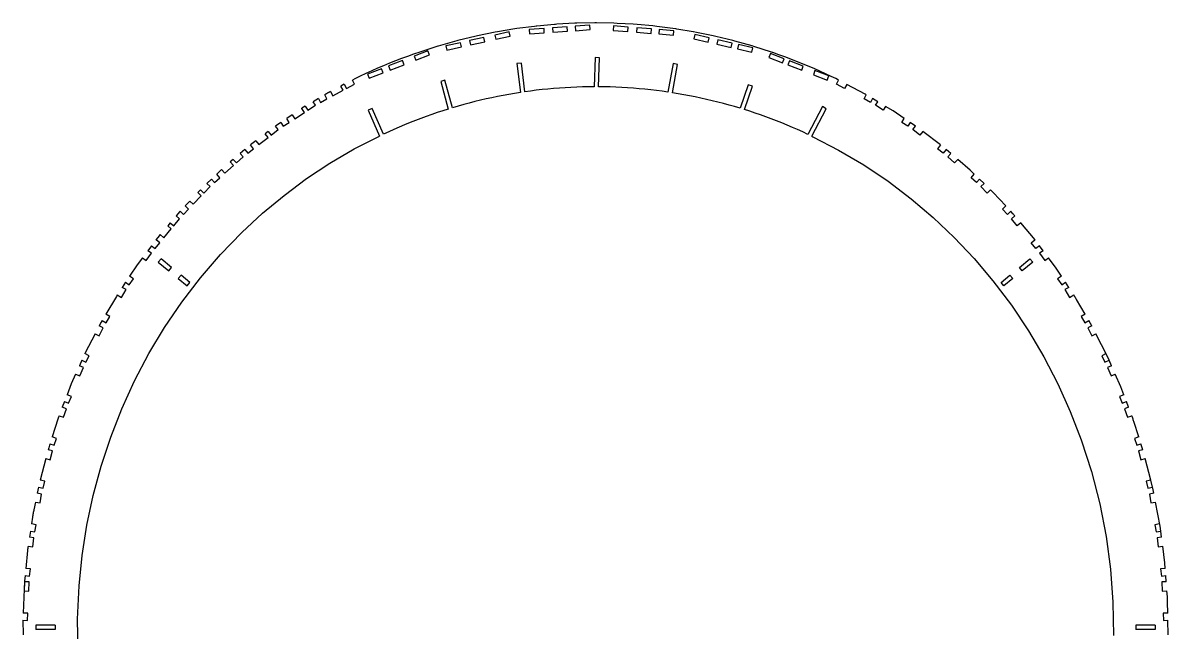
# Model space of a CAD drawing. Extents: x -27280 to 27280, y -16671 to 16671.
# Drawn here: x -26979 to -17684, y 7604 to 12551 of the extents above; entities that cross this region are included whole.
import ezdxf

# ---------------------------------------------------------------- set-up
doc = ezdxf.new("R2010")
doc.units = 0
doc.header["$MEASUREMENT"] = 0
doc.layers.get('0').update_dxf_attribs({"linetype": 'CONTINUOUS'})

msp = doc.modelspace()

# ---------------------------------------------------------------- linework, layer by layer
for p, q in [((-22338.4, 12550.6), (-22482.9, 12547.9)), ((-22323.3, 12550.6), (-22338.4, 12550.6)), ((-22183.2, 12548), (-22323.3, 12550.6)), ((-23145.6, 12474.7), (-23289, 12445.3)), ((-23032.2, 12478.5), (-23149.4, 12452.3)), ((-23128, 12478), (-23145.6, 12474.7)), ((-22986.9, 12501.5), (-23128, 12478)), ((-23024.4, 12443.4), (-23032.2, 12478.5)), ((-22969.6, 12504.1), (-22986.9, 12501.5)), ((-22827.5, 12522.5), (-22969.6, 12504.1)), ((-22749.6, 12505.1), (-22869.3, 12496.6)), ((-22869.3, 12496.6), (-22866.8, 12460.7)), ((-22866.8, 12460.7), (-22747.1, 12469.2)), ((-22813.8, 12524.1), (-22827.5, 12522.5)), ((-22806.8, 12524.8), (-22813.8, 12524.1)), ((-22664.7, 12537.9), (-22806.8, 12524.8)), ((-22747.1, 12469.2), (-22749.6, 12505.1)), ((-22560.6, 12518.6), (-22680.3, 12510.1)), ((-22680.3, 12510.1), (-22677.7, 12474.2)), ((-22677.7, 12474.2), (-22558, 12482.7)), ((-22657.5, 12538.5), (-22664.7, 12537.9)), ((-22644.3, 12539.4), (-22657.5, 12538.5)), ((-22500.3, 12547.4), (-22644.3, 12539.4)), ((-22558, 12482.7), (-22560.6, 12518.6)), ((-22482.9, 12547.9), (-22500.3, 12547.4)), ((-22377.1, 12531.7), (-22496.8, 12523.2)), ((-22496.8, 12523.2), (-22494.2, 12487.3)), ((-22494.2, 12487.3), (-22374.5, 12495.8)), ((-22374.5, 12495.8), (-22377.1, 12531.7)), ((-22185.1, 12525.8), (-22187.9, 12489.9)), ((-22187.9, 12489.9), (-22068.3, 12480.5)), ((-22065.5, 12516.4), (-22185.1, 12525.8)), ((-22157, 12547), (-22183.2, 12548)), ((-22025, 12539.7), (-22157, 12547)), ((-22068.3, 12480.5), (-22065.5, 12516.4)), ((-21994.3, 12537.5), (-22025, 12539.7)), ((-21996.2, 12511), (-21999, 12475.1)), ((-21999, 12475.1), (-21879.4, 12465.7)), ((-21876.5, 12501.6), (-21996.2, 12511)), ((-21865.6, 12525.7), (-21994.3, 12537.5)), ((-21879.4, 12465.7), (-21876.5, 12501.6)), ((-21833.8, 12522.2), (-21865.6, 12525.7)), ((-21833.3, 12522.2), (-21833.8, 12522.2)), ((-21705.1, 12505.6), (-21833.3, 12522.2)), ((-21814.6, 12496.7), (-21817.4, 12460.8)), ((-21817.4, 12460.8), (-21697.8, 12451.4)), ((-21695, 12487.3), (-21814.6, 12496.7)), ((-21678.6, 12501.8), (-21705.1, 12505.6)), ((-21697.8, 12451.4), (-21695, 12487.3)), ((-21671.3, 12500.7), (-21678.6, 12501.8)), ((-21538.3, 12478.5), (-21671.3, 12500.7)), ((-21535.7, 12478), (-21538.3, 12478.5)), ((-21511.5, 12473.4), (-21535.7, 12478)), ((-21525.8, 12456.3), (-21533.9, 12421.2)), ((-21408.9, 12429.3), (-21525.8, 12456.3)), ((-21377, 12445.9), (-21511.5, 12473.4)), ((-23456.8, 12404.6), (-23607.5, 12362.1)), ((-23428.2, 12390), (-23545.4, 12363.8)), ((-23545.4, 12363.8), (-23537.5, 12328.7)), ((-23449.1, 12406.7), (-23456.8, 12404.6)), ((-23301.6, 12442.5), (-23449.1, 12406.7)), ((-23420.4, 12354.9), (-23428.2, 12390)), ((-23238, 12432.5), (-23355.1, 12406.4)), ((-23355.1, 12406.4), (-23347.2, 12371.2)), ((-23347.2, 12371.2), (-23230.1, 12397.4)), ((-23289, 12445.3), (-23301.6, 12442.5)), ((-23230.1, 12397.4), (-23238, 12432.5)), ((-23149.4, 12452.3), (-23141.5, 12417.2)), ((-23141.5, 12417.2), (-23024.4, 12443.4)), ((-21533.9, 12421.2), (-21417, 12394.2)), ((-21417, 12394.2), (-21408.9, 12429.3)), ((-21355.8, 12441.1), (-21377, 12445.9)), ((-21218.2, 12407.6), (-21355.8, 12441.1)), ((-21339.6, 12413.3), (-21347.7, 12378.2)), ((-21347.7, 12378.2), (-21230.7, 12351.3)), ((-21222.6, 12386.3), (-21339.6, 12413.3)), ((-21230.7, 12351.3), (-21222.6, 12386.3)), ((-21200.7, 12403), (-21218.2, 12407.6)), ((-21061.3, 12363.6), (-21200.7, 12403)), ((-21171.1, 12374.4), (-21179.2, 12339.4)), ((-21054.2, 12347.5), (-21171.1, 12374.4)), ((-21045.9, 12359), (-21061.3, 12363.6)), ((-23856.9, 12279), (-23905.9, 12260.7)), ((-23807.7, 12296.7), (-23856.9, 12279)), ((-23758.3, 12313.8), (-23807.7, 12296.7)), ((-23691.9, 12324.1), (-23803.9, 12281)), ((-23803.9, 12281), (-23791, 12247.4)), ((-23791, 12247.4), (-23679, 12290.5)), ((-23708.6, 12330.4), (-23758.3, 12313.8)), ((-23659.2, 12346.3), (-23708.6, 12330.4)), ((-23679, 12290.5), (-23691.9, 12324.1)), ((-23620.3, 12358.3), (-23659.2, 12346.3)), ((-23611.4, 12360.9), (-23620.3, 12358.3)), ((-23607.5, 12362.1), (-23611.4, 12360.9)), ((-23537.5, 12328.7), (-23420.4, 12354.9)), ((-21179.2, 12339.4), (-21062.3, 12312.4)), ((-21062.3, 12312.4), (-21054.2, 12347.5)), ((-20903.2, 12313), (-21045.9, 12359)), ((-20912.5, 12303.4), (-20925.5, 12269.8)), ((-20925.5, 12269.8), (-20813.6, 12226.4)), ((-20800.6, 12260), (-20912.5, 12303.4)), ((-20896.3, 12310.7), (-20903.2, 12313)), ((-20892.1, 12309.3), (-20896.3, 12310.7)), ((-20843.7, 12292.3), (-20892.1, 12309.3)), ((-20795.5, 12274.8), (-20843.7, 12292.3)), ((-20747.5, 12256.7), (-20795.5, 12274.8)), ((-24069.5, 12178.7), (-24181.5, 12135.6)), ((-24099.8, 12181.8), (-24147.8, 12160.7)), ((-24051.7, 12202.4), (-24099.8, 12181.8)), ((-24056.5, 12145.1), (-24069.5, 12178.7)), ((-24003.3, 12222.4), (-24051.7, 12202.4)), ((-23899, 12244.4), (-24011, 12201.3)), ((-24011, 12201.3), (-23998, 12167.7)), ((-23954.7, 12241.8), (-24003.3, 12222.4)), ((-23998, 12167.7), (-23886, 12210.8)), ((-23905.9, 12260.7), (-23954.7, 12241.8)), ((-23886, 12210.8), (-23899, 12244.4)), ((-22933.6, 12223.9), (-22969.4, 12219.6)), ((-22969.4, 12219.6), (-22941.4, 11985.6)), ((-22905.7, 11990.8), (-22933.6, 12223.9)), ((-22335.3, 12268.3), (-22342.6, 12032)), ((-22299.4, 12267.2), (-22335.3, 12268.3)), ((-22306.5, 12031.9), (-22299.4, 12267.2)), ((-21701.6, 12220.5), (-21743.5, 11988.7)), ((-21707.9, 11983.3), (-21666.1, 12214.1)), ((-21666.1, 12214.1), (-21701.6, 12220.5)), ((-20813.6, 12226.4), (-20800.6, 12260)), ((-20757, 12243.1), (-20770, 12209.5)), ((-20770, 12209.5), (-20658.1, 12166.2)), ((-20645.1, 12199.7), (-20757, 12243.1)), ((-20699.7, 12238.1), (-20747.5, 12256.7)), ((-20652.1, 12219), (-20699.7, 12238.1)), ((-20658.1, 12166.2), (-20645.1, 12199.7)), ((-20604.7, 12199.3), (-20652.1, 12219)), ((-20557.5, 12179), (-20604.7, 12199.3)), ((-20510.6, 12158.2), (-20557.5, 12179)), ((-24284.2, 12096.8), (-24305.1, 12085.9)), ((-24287.9, 12054.1), (-24305.1, 12085.9)), ((-24242.4, 12116.9), (-24284.2, 12096.8)), ((-24195.4, 12139), (-24242.4, 12116.9)), ((-24147.8, 12160.7), (-24195.4, 12139)), ((-24181.5, 12135.6), (-24168.5, 12102)), ((-24168.5, 12102), (-24056.5, 12145.1)), ((-23553.6, 12085.6), (-23588.3, 12076.1)), ((-23492.2, 11861.5), (-23553.6, 12085.6)), ((-20550.2, 12163), (-20563.2, 12129.4)), ((-20563.2, 12129.4), (-20451.3, 12086.1)), ((-20438.3, 12119.6), (-20550.2, 12163)), ((-20463.9, 12136.9), (-20510.6, 12158.2)), ((-20417.8, 12115.2), (-20463.9, 12136.9)), ((-20451.3, 12086.1), (-20438.3, 12119.6)), ((-20382.3, 12098.1), (-20417.8, 12115.2)), ((-20367.3, 12090.8), (-20382.3, 12098.1)), ((-20375.6, 12054.1), (-20358.3, 12086)), ((-20358.3, 12086), (-20367.3, 12090.8)), ((-24481.8, 11993.7), (-24488.8, 11990)), ((-24481.8, 11993.7), (-24463.1, 11959.2)), ((-24463.1, 11959.2), (-24380.4, 12003.9)), ((-24370.5, 12051.8), (-24398.4, 12037.2)), ((-24380.4, 12003.9), (-24398.4, 12037.2)), ((-24370.5, 12051.8), (-24352.7, 12018.9)), ((-24352.7, 12018.9), (-24287.9, 12054.1)), ((-23588.3, 12076.1), (-23526.7, 11851)), ((-22859.1, 11997.3), (-22905.7, 11990.8)), ((-22812.4, 12003.2), (-22859.1, 11997.3)), ((-22765.6, 12008.5), (-22812.4, 12003.2)), ((-22718.7, 12013.3), (-22765.6, 12008.5)), ((-22671.8, 12017.6), (-22718.7, 12013.3)), ((-22624.9, 12021.3), (-22671.8, 12017.6)), ((-22577.9, 12024.5), (-22624.9, 12021.3)), ((-22530.9, 12027.1), (-22577.9, 12024.5)), ((-22483.8, 12029.1), (-22530.9, 12027.1)), ((-22436.7, 12030.6), (-22483.8, 12029.1)), ((-22389.6, 12031.6), (-22436.7, 12030.6)), ((-22342.6, 12032), (-22389.6, 12031.6)), ((-22259.4, 12031.3), (-22306.5, 12031.9)), ((-22212.4, 12030.2), (-22259.4, 12031.3)), ((-22165.3, 12028.5), (-22212.4, 12030.2)), ((-22118.3, 12026.3), (-22165.3, 12028.5)), ((-22071.3, 12023.5), (-22118.3, 12026.3)), ((-22024.3, 12020.1), (-22071.3, 12023.5)), ((-21977.3, 12016.3), (-22024.3, 12020.1)), ((-21930.5, 12011.8), (-21977.3, 12016.3)), ((-21883.6, 12006.9), (-21930.5, 12011.8)), ((-21836.9, 12001.3), (-21883.6, 12006.9)), ((-21790.2, 11995.3), (-21836.9, 12001.3)), ((-21743.5, 11988.7), (-21790.2, 11995.3)), ((-21092.6, 12048.2), (-21157.5, 11857.2)), ((-21123.1, 11846.6), (-21058.6, 12036.7)), ((-21058.6, 12036.7), (-21092.6, 12048.2)), ((-20310.8, 12018.9), (-20375.6, 12054.1)), ((-20293, 12051.7), (-20310.8, 12018.9)), ((-20141.7, 11972), (-20293, 12051.7)), ((-24580.3, 11936.7), (-24623.7, 11910.9)), ((-24604.4, 11881.3), (-24623.7, 11910.9)), ((-24580.3, 11936.7), (-24563.1, 11904.9)), ((-24563.1, 11904.9), (-24511.3, 11933)), ((-24521.5, 11971.7), (-24529.6, 11966.9)), ((-24511.3, 11933), (-24529.6, 11966.9)), ((-24521.2, 11971.9), (-24521.5, 11971.7)), ((-24519.4, 11972.9), (-24521.2, 11971.9)), ((-24517.6, 11973.9), (-24519.4, 11972.9)), ((-24515.9, 11974.9), (-24517.6, 11973.9)), ((-24514.1, 11975.9), (-24515.9, 11974.9)), ((-24512.3, 11976.9), (-24514.1, 11975.9)), ((-24510.5, 11977.9), (-24512.3, 11976.9)), ((-24508.7, 11978.9), (-24510.5, 11977.9)), ((-24507, 11979.9), (-24508.7, 11978.9)), ((-24505.2, 11980.9), (-24507, 11979.9)), ((-24503.4, 11981.9), (-24505.2, 11980.9)), ((-24501.6, 11982.9), (-24503.4, 11981.9)), ((-24499.8, 11983.9), (-24501.6, 11982.9)), ((-24498, 11984.9), (-24499.8, 11983.9)), ((-24496.3, 11985.8), (-24498, 11984.9)), ((-24494.5, 11986.8), (-24496.3, 11985.8)), ((-24492.7, 11987.8), (-24494.5, 11986.8)), ((-24490.9, 11988.8), (-24492.7, 11987.8)), ((-24489.1, 11989.8), (-24490.9, 11988.8)), ((-24488.8, 11990), (-24489.1, 11989.8)), ((-23356.2, 11899.7), (-23401.7, 11887.5)), ((-23310.6, 11911.4), (-23356.2, 11899.7)), ((-23264.8, 11922.5), (-23310.6, 11911.4)), ((-23219, 11933.1), (-23264.8, 11922.5)), ((-23173, 11943.2), (-23219, 11933.1)), ((-23126.8, 11952.8), (-23173, 11943.2)), ((-23080.6, 11961.8), (-23126.8, 11952.8)), ((-23034.3, 11970.2), (-23080.6, 11961.8)), ((-22987.9, 11978.2), (-23034.3, 11970.2)), ((-22941.4, 11985.6), (-22987.9, 11978.2)), ((-21661.4, 11975.7), (-21707.9, 11983.3)), ((-21615.1, 11967.6), (-21661.4, 11975.7)), ((-21568.8, 11959), (-21615.1, 11967.6)), ((-21522.6, 11949.8), (-21568.8, 11959)), ((-21476.5, 11940.1), (-21522.6, 11949.8)), ((-21430.5, 11929.9), (-21476.5, 11940.1)), ((-21384.7, 11919.1), (-21430.5, 11929.9)), ((-21339, 11907.8), (-21384.7, 11919.1)), ((-21293.4, 11895.9), (-21339, 11907.8)), ((-20152.2, 11933), (-20133.8, 11967.1)), ((-20100.4, 11904.9), (-20152.2, 11933)), ((-20133.5, 11967.1), (-20141.7, 11972)), ((-20133.5, 11967.1), (-20133.8, 11967.1)), ((-20083.1, 11936.7), (-20100.4, 11904.9)), ((-20039.9, 11910.7), (-20083.1, 11936.7)), ((-20059, 11881.3), (-20039.9, 11910.7)), ((-24792.5, 11805.1), (-24838, 11774.4)), ((-24792.5, 11805.1), (-24771.5, 11772.8)), ((-24771.5, 11772.8), (-24692.7, 11824)), ((-24687, 11873.2), (-24714.1, 11857)), ((-24714, 11856.8), (-24714.1, 11857)), ((-24692.7, 11824), (-24714, 11856.8)), ((-24687, 11873.2), (-24666.2, 11841.1)), ((-24666.2, 11841.1), (-24604.4, 11881.3)), ((-24145.2, 11856.6), (-24178.2, 11842.1)), ((-24178.2, 11842.1), (-24085.7, 11631.7)), ((-24053.2, 11647.2), (-24145.2, 11856.6)), ((-23660.9, 11806.9), (-23705.2, 11791.1)), ((-23616.3, 11822.1), (-23660.9, 11806.9)), ((-23571.6, 11836.8), (-23616.3, 11822.1)), ((-23526.7, 11851), (-23571.6, 11836.8)), ((-23447, 11874.7), (-23492.2, 11861.5)), ((-23401.7, 11887.5), (-23447, 11874.7)), ((-21248, 11883.5), (-21293.4, 11895.9)), ((-21202.7, 11870.6), (-21248, 11883.5)), ((-21157.5, 11857.2), (-21202.7, 11870.6)), ((-21079.2, 11832.6), (-21123.1, 11846.6)), ((-21035.4, 11818), (-21079.2, 11832.6)), ((-20991.7, 11803), (-21035.4, 11818)), ((-20490.2, 11870.7), (-20607.5, 11645.7)), ((-20574.9, 11630.2), (-20458.3, 11854.1)), ((-20458.3, 11854.1), (-20490.2, 11870.7)), ((-19997.2, 11841.1), (-20059, 11881.3)), ((-19976.8, 11872.6), (-19997.2, 11841.1)), ((-19915.9, 11836), (-19976.8, 11872.6)), ((-19825.6, 11774.3), (-19915.9, 11836)), ((-24886.9, 11741.5), (-24928.9, 11713.3)), ((-24928.6, 11713), (-24928.9, 11713.3)), ((-24906.3, 11683.9), (-24928.6, 11713)), ((-24886.9, 11741.5), (-24867, 11710.8)), ((-24867, 11710.8), (-24817.5, 11742.9)), ((-24817.5, 11742.9), (-24838, 11774.4)), ((-23880.9, 11723.2), (-23924.3, 11704.9)), ((-23837.3, 11740.9), (-23880.9, 11723.2)), ((-23793.4, 11758.2), (-23837.3, 11740.9)), ((-23749.4, 11774.9), (-23793.4, 11758.2)), ((-23705.2, 11791.1), (-23749.4, 11774.9)), ((-20948.3, 11787.4), (-20991.7, 11803)), ((-20905, 11771.4), (-20948.3, 11787.4)), ((-20861.9, 11754.9), (-20905, 11771.4)), ((-20819, 11737.9), (-20861.9, 11754.9)), ((-20776.3, 11720.4), (-20819, 11737.9)), ((-20733.8, 11702.5), (-20776.3, 11720.4)), ((-19846, 11742.9), (-19825.6, 11774.3)), ((-19796.5, 11710.8), (-19846, 11742.9)), ((-19776.9, 11741), (-19796.5, 11710.8)), ((-19735.3, 11712.5), (-19776.9, 11741)), ((-19757.2, 11683.9), (-19735.3, 11712.5)), ((-25064.4, 11562.7), (-24989.8, 11619.9)), ((-24987.8, 11669.2), (-25013, 11650.2)), ((-24989.8, 11619.9), (-25013, 11650.2)), ((-24987.8, 11669.2), (-24964.8, 11639.1)), ((-24964.8, 11639.1), (-24906.3, 11683.9)), ((-24290, 11526.8), (-24085.7, 11631.7)), ((-24010.4, 11666.9), (-24053.2, 11647.2)), ((-23967.5, 11686.2), (-24010.4, 11666.9)), ((-23924.3, 11704.9), (-23967.5, 11686.2)), ((-20691.4, 11684), (-20733.8, 11702.5)), ((-20649.4, 11665.1), (-20691.4, 11684)), ((-20607.5, 11645.7), (-20649.4, 11665.1)), ((-20574.9, 11630.2), (-20567.8, 11626.8)), ((-20567.8, 11626.8), (-20358.5, 11518.4)), ((-19698.7, 11639.1), (-19757.2, 11683.9)), ((-19675.3, 11669.6), (-19698.7, 11639.1)), ((-19532.4, 11559.5), (-19675.3, 11669.6)), ((-25154.7, 11493.5), (-25107.9, 11529.3)), ((-25088, 11593.6), (-25131.8, 11560.5)), ((-25131.5, 11560.1), (-25131.8, 11560.5)), ((-25107.9, 11529.3), (-25131.5, 11560.1)), ((-25088, 11593.6), (-25064.4, 11562.7)), ((-24486.8, 11411.4), (-24290, 11526.8)), ((-19532.4, 11559.5), (-19555.6, 11529.3)), ((-19508.8, 11493.5), (-19555.6, 11529.3)), ((-25272, 11442.5), (-25296.1, 11422.2)), ((-25272, 11442.5), (-25246.7, 11414.3)), ((-25246.7, 11414.3), (-25191.8, 11463.6)), ((-25177, 11522.6), (-25215.6, 11490.1)), ((-25191.8, 11463.6), (-25215.6, 11490.1)), ((-25177, 11522.6), (-25154.7, 11493.5)), ((-20358.5, 11518.4), (-20154.5, 11397.4)), ((-19486.1, 11523.5), (-19508.8, 11493.5)), ((-19447.6, 11490.3), (-19486.1, 11523.5)), ((-19471.6, 11463.6), (-19447.6, 11490.3)), ((-19416.8, 11414.3), (-19471.6, 11463.6)), ((-19391.8, 11442.1), (-19416.8, 11414.3)), ((-19291.9, 11355.9), (-19391.8, 11442.1)), ((-25366.1, 11359.5), (-25406.1, 11321.9)), ((-25366.1, 11359.5), (-25340, 11330.5)), ((-25340, 11330.5), (-25270.1, 11393.3)), ((-25270.1, 11393.3), (-25296.1, 11422.2)), ((-24676.5, 11285.9), (-24486.8, 11411.4)), ((-20154.5, 11397.4), (-19957.3, 11264.7)), ((-19257.1, 11322.3), (-19291.9, 11355.9)), ((-25449.1, 11281.5), (-25485.9, 11247)), ((-25449.1, 11281.5), (-25424.7, 11254.4)), ((-25424.7, 11254.4), (-25380.9, 11293.8)), ((-25380.9, 11293.8), (-25406.1, 11321.9)), ((-24858.9, 11150.4), (-24676.5, 11285.9)), ((-19957.3, 11264.7), (-19769.2, 11122.1)), ((-19282.6, 11293.8), (-19257.1, 11322.3)), ((-19238.7, 11254.4), (-19282.6, 11293.8)), ((-19214.6, 11281.3), (-19238.7, 11254.4)), ((-19178.3, 11246.3), (-19214.6, 11281.3)), ((-25538.3, 11195.1), (-25560, 11172.3)), ((-25532.2, 11145.7), (-25560, 11172.3)), ((-25538.3, 11195.1), (-25510.4, 11168.5)), ((-25510.4, 11168.5), (-25459.5, 11221.8)), ((-25459.5, 11221.8), (-25485.9, 11247)), ((-19204, 11221.8), (-19178.3, 11246.3)), ((-19153.1, 11168.5), (-19204, 11221.8)), ((-19125.2, 11195.1), (-19153.1, 11168.5)), ((-19103.9, 11174.5), (-19125.2, 11195.1)), ((-19001.3, 11064.1), (-19103.9, 11174.5)), ((-25624.7, 11104.2), (-25662.6, 11064.4)), ((-25635, 11038.1), (-25662.6, 11064.4)), ((-25624.7, 11104.2), (-25597.1, 11077.7)), ((-25597.1, 11077.7), (-25532.2, 11145.7)), ((-25034.2, 11004.9), (-24858.9, 11150.4)), ((-19769.2, 11122.1), (-19590.1, 10969.9)), ((-19028.5, 11038.1), (-19001.3, 11064.1)), ((-25705.9, 11018.9), (-25736, 10983.3)), ((-25707.9, 10960.2), (-25736, 10983.3)), ((-25703.2, 11021.7), (-25705.9, 11018.9)), ((-25702.7, 11021.2), (-25703.2, 11021.7)), ((-25702.7, 11021.2), (-25675.7, 10995.4)), ((-25675.7, 10995.4), (-25635, 11038.1)), ((-25202.4, 10849.3), (-25034.2, 11004.9)), ((-19590.1, 10969.9), (-19419.8, 10808.2)), ((-18987.8, 10995.4), (-19028.5, 11038.1)), ((-18961.1, 11020.9), (-18987.8, 10995.4)), ((-18943.1, 11001.5), (-18961.1, 11020.9)), ((-18955.6, 10960.2), (-18927.2, 10983.5)), ((-18940, 10997.9), (-18943.1, 11001.5)), ((-18935, 10992.3), (-18940, 10997.9)), ((-18930, 10986.6), (-18935, 10992.3)), ((-18927.2, 10983.5), (-18930, 10986.6)), ((-18927.2, 10983.5), (-18927.2, 10983.5)), ((-25834.3, 10806.2), (-25774.6, 10878.9)), ((-25783.7, 10927), (-25804, 10903)), ((-25774.6, 10878.9), (-25804, 10903)), ((-25783.7, 10927), (-25754.7, 10903.2)), ((-25754.7, 10903.2), (-25707.9, 10960.2)), ((-18908.8, 10903.2), (-18955.6, 10960.2)), ((-18879.5, 10927.2), (-18908.8, 10903.2)), ((-18764.2, 10788.6), (-18879.5, 10927.2)), ((-25884.7, 10807.7), (-25899.2, 10788.5)), ((-25899, 10788.4), (-25899.2, 10788.5)), ((-25869.1, 10763.8), (-25899, 10788.4)), ((-25864.5, 10831.6), (-25884.7, 10807.7)), ((-25864.5, 10831.6), (-25864.8, 10831.2)), ((-25864.8, 10831.2), (-25834.3, 10806.2)), ((-25376.4, 10669.3), (-25202.4, 10849.3)), ((-19419.8, 10808.2), (-19258.3, 10637.1)), ((-18794.4, 10763.8), (-18764.5, 10788.4)), ((-18764.5, 10788.4), (-18764.2, 10788.6)), ((-25934.7, 10741.4), (-25965, 10701.1)), ((-25935.9, 10680.6), (-25965, 10701.1)), ((-25934.7, 10741.4), (-25906.5, 10718.2)), ((-25906.5, 10718.2), (-25869.1, 10763.8)), ((-18757, 10718.2), (-18794.4, 10763.8)), ((-18728.5, 10741.6), (-18757, 10718.2)), ((-18698.4, 10701.1), (-18728.5, 10741.6)), ((-18698.4, 10701.1), (-18727.5, 10680.6)), ((-26009.4, 10642.2), (-26050.7, 10587.3)), ((-26009.4, 10642.2), (-25978.3, 10620.3)), ((-25978.3, 10620.3), (-25935.9, 10680.6)), ((-25858.3, 10635.1), (-25881.1, 10607.3)), ((-25881.1, 10607.3), (-25796, 10537.5)), ((-25773.2, 10565.3), (-25858.3, 10635.1)), ((-25538.6, 10480.7), (-25376.4, 10669.3)), ((-19258.3, 10637.1), (-19105.6, 10456.5)), ((-18890.3, 10565.3), (-18805.2, 10635.1)), ((-18782.3, 10607.3), (-18867.5, 10537.5)), ((-18805.2, 10635.1), (-18782.3, 10607.3)), ((-18727.5, 10680.6), (-18685.2, 10620.3)), ((-18685.2, 10620.3), (-18654.5, 10641.9)), ((-18592.3, 10558.1), (-18654.5, 10641.9)), ((-26050.7, 10587.3), (-26112.8, 10494.4)), ((-25796, 10537.5), (-25773.2, 10565.3)), ((-18867.5, 10537.5), (-18890.3, 10565.3)), ((-18550.5, 10494.5), (-18592.3, 10558.1)), ((-26145.6, 10445.4), (-26173.7, 10403.4)), ((-26145.6, 10445.4), (-26115.9, 10424.5)), ((-26115.9, 10424.5), (-26082, 10472.7)), ((-26082, 10472.7), (-26112.8, 10494.4)), ((-25695.7, 10501.7), (-25718.6, 10473.9)), ((-25718.6, 10473.9), (-25647.3, 10415.5)), ((-25624.5, 10443.3), (-25695.7, 10501.7)), ((-25689.3, 10283.8), (-25538.6, 10480.7)), ((-25647.3, 10415.5), (-25624.5, 10443.3)), ((-19105.6, 10456.5), (-18955.5, 10257.6)), ((-19039, 10443.3), (-18967.7, 10501.7)), ((-19016.2, 10415.5), (-19039, 10443.3)), ((-18944.9, 10473.9), (-19016.2, 10415.5)), ((-18967.7, 10501.7), (-18944.9, 10473.9)), ((-18550.5, 10494.5), (-18581.5, 10472.7)), ((-18581.5, 10472.7), (-18547.6, 10424.5)), ((-18547.6, 10424.5), (-18518, 10445.3)), ((-18490.3, 10403.1), (-18518, 10445.3)), ((-26220.6, 10330), (-26305.5, 10186.2)), ((-26217.6, 10334.8), (-26220.6, 10330)), ((-26213.5, 10341.3), (-26217.6, 10334.8)), ((-26213.5, 10341.4), (-26180.3, 10321.5)), ((-26213.5, 10341.4), (-26213.5, 10341.3)), ((-26180.3, 10321.5), (-26142.5, 10384.8)), ((-26142.5, 10384.8), (-26173.7, 10403.4)), ((-18490.3, 10403.1), (-18521, 10384.8)), ((-18521, 10384.8), (-18483.2, 10321.5)), ((-18483.2, 10321.5), (-18450, 10341.4)), ((-18449.9, 10341.3), (-18450, 10341.4)), ((-18445.9, 10334.8), (-18449.9, 10341.3)), ((-18441.8, 10328.3), (-18445.9, 10334.8)), ((-18437.8, 10321.8), (-18441.8, 10328.3)), ((-18433.8, 10315.2), (-18437.8, 10321.8)), ((-25828.7, 10078.7), (-25689.3, 10283.8)), ((-18955.5, 10257.6), (-18817.8, 10051.6)), ((-18429.8, 10308.7), (-18433.8, 10315.2)), ((-18427, 10304.1), (-18429.8, 10308.7)), ((-18358.3, 10186), (-18427, 10304.1)), ((-26335.4, 10135.4), (-26344.8, 10119.6)), ((-26335.4, 10135.4), (-26303.1, 10116.1)), ((-26272.8, 10166.7), (-26305.5, 10186.2)), ((-26303.1, 10116.1), (-26272.8, 10166.7)), ((-18358.3, 10186), (-18390.6, 10166.7)), ((-18390.6, 10166.7), (-18360.4, 10116.1)), ((-18360.4, 10116.1), (-18328.7, 10135)), ((-18316.4, 10114), (-18328.7, 10135)), ((-26359.8, 10008.7), (-26326.7, 10074.5)), ((-26344.8, 10119.6), (-26359.6, 10091)), ((-26326.7, 10074.5), (-26359.6, 10091)), ((-25956.6, 9865.3), (-25828.7, 10078.7)), ((-18817.8, 10051.6), (-18692.5, 9839.3)), ((-18303.9, 10091), (-18336.7, 10074.5)), ((-18336.7, 10074.5), (-18303.6, 10008.7)), ((-18316, 10113.1), (-18316.4, 10114)), ((-18312.2, 10106.3), (-18316, 10113.1)), ((-18308.5, 10099.5), (-18312.2, 10106.3)), ((-18304.8, 10092.7), (-18308.5, 10099.5)), ((-18303.9, 10091), (-18304.8, 10092.7)), ((-18303.9, 10091), (-18303.9, 10091)), ((-26393.5, 10025.6), (-26472.8, 9872.3)), ((-26393.5, 10025.6), (-26359.8, 10008.7)), ((-18303.6, 10008.7), (-18269.8, 10025.7)), ((-18178.5, 9846.7), (-18269.8, 10025.7)), ((-26472.8, 9872.3), (-26476, 9865.2)), ((-26475.5, 9865), (-26476, 9865.2)), ((-26440.8, 9847.5), (-26475.5, 9865)), ((-26073.1, 9643.8), (-25956.6, 9865.3)), ((-18188, 9865), (-18222.7, 9847.5)), ((-26500.2, 9811.4), (-26520.9, 9765.3)), ((-26487.9, 9751.6), (-26520.9, 9765.3)), ((-26500.2, 9811.4), (-26467.3, 9794.9)), ((-26467.3, 9794.9), (-26440.8, 9847.5)), ((-18692.5, 9839.3), (-18579.3, 9620.8)), ((-18222.7, 9847.5), (-18196.2, 9794.9)), ((-18196.2, 9794.9), (-18163, 9811.5)), ((-18163, 9811.5), (-18178.5, 9846.7)), ((-18142.5, 9765.4), (-18175.6, 9751.6)), ((-18142.5, 9765.4), (-18163, 9811.5)), ((-26551.1, 9698.1), (-26586.7, 9618.8)), ((-26551.1, 9698.1), (-26516.1, 9683.6)), ((-26516.1, 9683.6), (-26487.9, 9751.6)), ((-18175.6, 9751.6), (-18147.3, 9683.6)), ((-18147.3, 9683.6), (-18112.7, 9698)), ((-18067.5, 9596.1), (-18112.7, 9698)), ((-26586.7, 9618.8), (-26620.3, 9531.5)), ((-26176.8, 9416.6), (-26073.1, 9643.8)), ((-18579.3, 9620.8), (-18478.2, 9396.2)), ((-18043.1, 9531.6), (-18067.5, 9596.1)), ((-26585.3, 9517), (-26620.3, 9531.5)), ((-26607.9, 9462.5), (-26585.3, 9517)), ((-18043.1, 9531.6), (-18078.2, 9517)), ((-18078.2, 9517), (-18055.6, 9462.5)), ((-26641.5, 9476.5), (-26659.6, 9429.4)), ((-26625.3, 9418), (-26659.6, 9429.4)), ((-26648.6, 9348), (-26625.3, 9418)), ((-26641.5, 9476.5), (-26607.9, 9462.5)), ((-26266.8, 9186.5), (-26176.8, 9416.6)), ((-18478.2, 9396.2), (-18389.3, 9165.4)), ((-18055.6, 9462.5), (-18022.1, 9476.4)), ((-18004.2, 9429.3), (-18038.2, 9418)), ((-18038.2, 9418), (-18014.8, 9348)), ((-18004.2, 9429.3), (-18022.1, 9476.4)), ((-26695.3, 9332), (-26741.7, 9188.9)), ((-26694.6, 9333.8), (-26695.3, 9332)), ((-26692.1, 9341.2), (-26694.6, 9333.8)), ((-26689.5, 9348.6), (-26692.1, 9341.2)), ((-26686.9, 9356), (-26689.5, 9348.6)), ((-26685.4, 9360.3), (-26686.9, 9356)), ((-26685.4, 9360.3), (-26685.4, 9360.3)), ((-26685.4, 9360.3), (-26648.6, 9348)), ((-18014.8, 9348), (-17978.1, 9360.3)), ((-17978.1, 9360.3), (-17979, 9362.8)), ((-17978.1, 9360.3), (-17978.1, 9360.3)), ((-17976.6, 9356), (-17978.1, 9360.3)), ((-17974, 9348.6), (-17976.6, 9356)), ((-17971.4, 9341.2), (-17974, 9348.6)), ((-17968.8, 9333.8), (-17971.4, 9341.2)), ((-17966.3, 9326.4), (-17968.8, 9333.8)), ((-17963.7, 9319), (-17966.3, 9326.4)), ((-17962.4, 9315.2), (-17963.7, 9319)), ((-17922.5, 9188.7), (-17962.4, 9315.2)), ((-26759.8, 9132.9), (-26770.1, 9101.2)), ((-26759.8, 9132.9), (-26724.3, 9121)), ((-26705.7, 9177), (-26741.7, 9188.9)), ((-26724.3, 9121), (-26705.7, 9177)), ((-26343.9, 8952.4), (-26266.8, 9186.5)), ((-18389.3, 9165.4), (-18306.3, 8906.8)), ((-17922.5, 9188.7), (-17957.8, 9177)), ((-17957.8, 9177), (-17939.1, 9121)), ((-17939.1, 9121), (-17904.7, 9132.5)), ((-17889.5, 9084.4), (-17904.7, 9132.5)), ((-26770.1, 9101.2), (-26774.5, 9084.5)), ((-26774.2, 9084.4), (-26774.5, 9084.5)), ((-26738.5, 9075.3), (-26774.2, 9084.4)), ((-26756.8, 9003.9), (-26738.5, 9075.3)), ((-17889.5, 9084.4), (-17924.9, 9075.3)), ((-17924.9, 9075.3), (-17906.6, 9003.9)), ((-26793.5, 9013.3), (-26839.9, 8839)), ((-26793.5, 9013.3), (-26756.8, 9003.9)), ((-26408.3, 8714.3), (-26343.9, 8952.4)), ((-17906.6, 9003.9), (-17869.4, 9013.4)), ((-17825.3, 8838.5), (-17869.4, 9013.4)), ((-26801.6, 8829.2), (-26839.9, 8839)), ((-18306.3, 8906.8), (-18239.1, 8644.7)), ((-17825.3, 8838.5), (-17861.9, 8829.2)), ((-17805.1, 8758.6), (-17825.3, 8838.5)), ((-26852.1, 8781.2), (-26862.4, 8731.8)), ((-26852.1, 8781.2), (-26816.2, 8772.1)), ((-26816.2, 8772.1), (-26801.6, 8829.2)), ((-17861.9, 8829.2), (-17847.2, 8772.1)), ((-17847.2, 8772.1), (-17811, 8781.3)), ((-17800.1, 8732), (-17805.1, 8758.6)), ((-26877.5, 8659.7), (-26890.7, 8596.7)), ((-26877.5, 8659.7), (-26840.4, 8652.9)), ((-26827.2, 8725.4), (-26862.4, 8731.8)), ((-26840.4, 8652.9), (-26827.2, 8725.4)), ((-26459.7, 8472.2), (-26408.3, 8714.3)), ((-18239.1, 8644.7), (-18187.9, 8380.6)), ((-17800.1, 8732), (-17836.3, 8725.4)), ((-17836.3, 8725.4), (-17823.1, 8652.9)), ((-17823.1, 8652.9), (-17786.3, 8659.6)), ((-17749, 8464.3), (-17786.3, 8659.6)), ((-26897.6, 8559.4), (-26899, 8551.6)), ((-26896.2, 8567.2), (-26897.6, 8559.4)), ((-26894.8, 8574.9), (-26896.2, 8567.2)), ((-26893.3, 8582.7), (-26894.8, 8574.9)), ((-26891.9, 8590.5), (-26893.3, 8582.7)), ((-26890.7, 8596.7), (-26891.9, 8590.5)), ((-26901.7, 8536.2), (-26910, 8482.2)), ((-26872.7, 8475.4), (-26910, 8482.2)), ((-26900.4, 8543.8), (-26901.7, 8536.2)), ((-26899, 8551.6), (-26900.4, 8543.8)), ((-26883.2, 8417.4), (-26872.7, 8475.4)), ((-26498.1, 8226.2), (-26459.7, 8472.2)), ((-17752.6, 8482.4), (-17790.8, 8475.4)), ((-17790.8, 8475.4), (-17780.2, 8417.4)), ((-17743.7, 8424.1), (-17749, 8464.3)), ((-26919, 8423.9), (-26926.6, 8374.1)), ((-26890.9, 8370.1), (-26926.6, 8374.1)), ((-26919, 8423.9), (-26883.2, 8417.4)), ((-26898.9, 8296.9), (-26890.9, 8370.1)), ((-18187.9, 8380.6), (-18152.4, 8114.4)), ((-17780.2, 8417.4), (-17743.7, 8424.1)), ((-17737.2, 8374), (-17772.6, 8370.1)), ((-17772.6, 8370.1), (-17764.5, 8296.9)), ((-17737.2, 8374), (-17743.7, 8424.1)), ((-26940.7, 8274.7), (-26941.7, 8266.8)), ((-26939.8, 8282.5), (-26940.7, 8274.7)), ((-26938.8, 8290.4), (-26939.8, 8282.5)), ((-26937.8, 8298.2), (-26938.8, 8290.4)), ((-26937.4, 8301.1), (-26937.8, 8298.2)), ((-26937.4, 8301.1), (-26898.9, 8296.9)), ((-26937.4, 8301.1), (-26937.4, 8301.1)), ((-17764.5, 8296.9), (-17727.6, 8300.9)), ((-17710.1, 8167.9), (-17727.6, 8300.9)), ((-26941.8, 8266.2), (-26956.1, 8121.7)), ((-26941.7, 8266.8), (-26941.8, 8266.2)), ((-26523.1, 7979.1), (-26498.1, 8226.2)), ((-26918.7, 8117.6), (-26956.1, 8121.7)), ((-26925.1, 8059), (-26918.7, 8117.6)), ((-18152.4, 8114.4), (-18132.5, 7846.1)), ((-17706.7, 8121.8), (-17744.8, 8117.6)), ((-17744.8, 8117.6), (-17738.3, 8059)), ((-17706.7, 8121.8), (-17710.1, 8167.9)), ((-26966.6, 8016.6), (-26977.8, 7758.9)), ((-26965.4, 8012.7), (-26968.3, 7939)), ((-26961.9, 8063), (-26966.6, 8016.6)), ((-26929.4, 8011.3), (-26965.4, 8012.7)), ((-26961.9, 8063), (-26925.1, 8059)), ((-26932.3, 7937.6), (-26929.4, 8011.3)), ((-17738.3, 8059), (-17702.5, 8062.9)), ((-17698.8, 8012.6), (-17734.1, 8011.3)), ((-17734.1, 8011.3), (-17731.1, 7937.6)), ((-17698.8, 8012.6), (-17702.5, 8062.9)), ((-26968.3, 7939), (-26932.3, 7937.6)), ((-26535, 7710), (-26523.1, 7979.1)), ((-17731.1, 7937.6), (-17693.4, 7939.1)), ((-17689.9, 7890.6), (-17693.4, 7939.1)), ((-18132.5, 7846.1), (-18128.4, 7575.8)), ((-17689.6, 7884.5), (-17689.9, 7890.6)), ((-17689.2, 7876.6), (-17689.6, 7884.5)), ((-17688.9, 7868.7), (-17689.2, 7876.6)), ((-17688.5, 7860.7), (-17688.9, 7868.7)), ((-17688.2, 7852.8), (-17688.5, 7860.7)), ((-17688, 7848.1), (-17688.2, 7852.8)), ((-17686.7, 7758.9), (-17688, 7848.1)), ((-26939.5, 7757.4), (-26977.8, 7758.9)), ((-26941.8, 7698.5), (-26939.5, 7757.4)), ((-17686.7, 7758.9), (-17724, 7757.4)), ((-17724, 7757.4), (-17721.7, 7698.5)), ((-26979.3, 7700), (-26977.7, 7582.6)), ((-26979.3, 7700), (-26941.8, 7698.5)), ((-26718, 7660.2), (-26875.3, 7660.2)), ((-26875.3, 7660.2), (-26875.3, 7624.2)), ((-26718, 7624.2), (-26875.3, 7624.2)), ((-26718, 7660.2), (-26718, 7624.2)), ((-26531.1, 7441.3), (-26535, 7710)), ((-17945.5, 7660.2), (-17945.5, 7624.2)), ((-17788.2, 7660.2), (-17945.5, 7660.2)), ((-17788.2, 7624.2), (-17945.5, 7624.2)), ((-17788.2, 7660.2), (-17788.2, 7624.2)), ((-17721.7, 7698.5), (-17685.8, 7699.9)), ((-17684, 7582.5), (-17685.8, 7699.9))]:
    msp.add_line(p, q)

doc.saveas('drawing.dxf')
